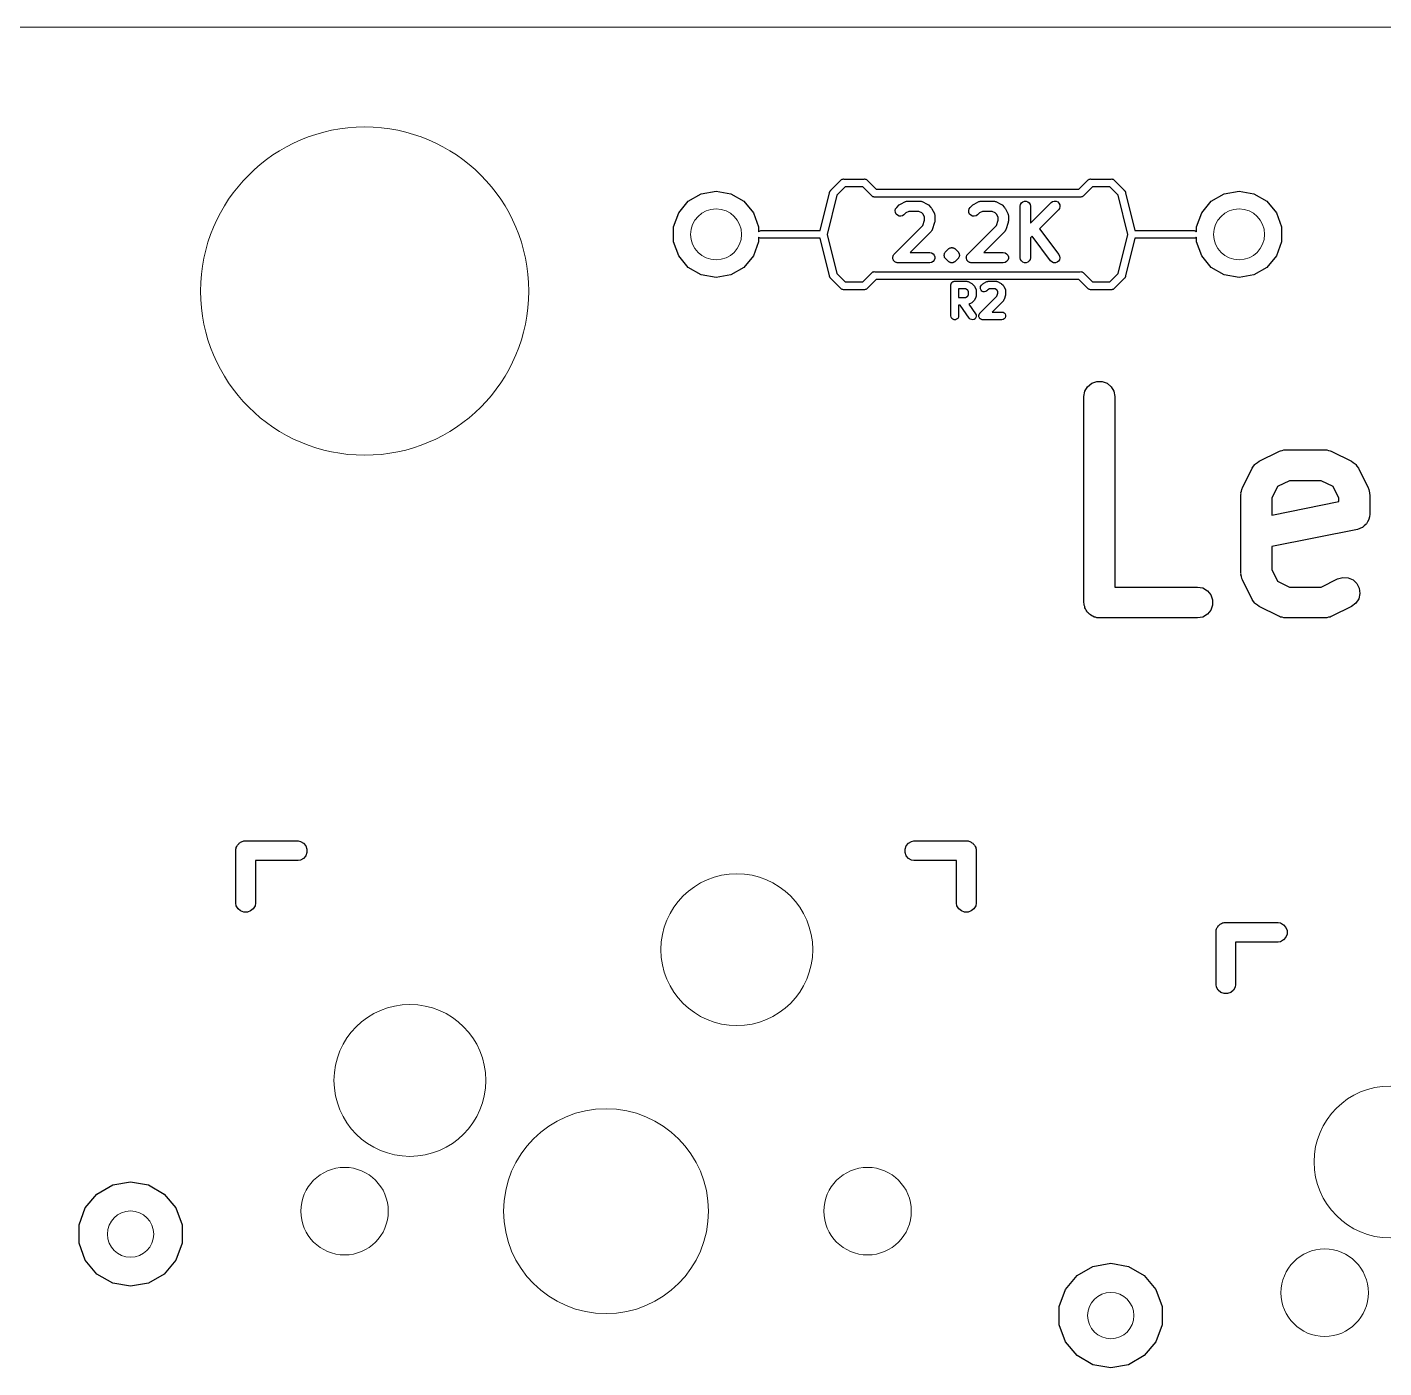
# Model space of a CAD drawing. Header units: millimetres. Extents: x 24 to 207, y 13 to 184.
# Drawn here: x 89.02 to 115.37, y 155.94 to 181.98 of the extents above; entities that cross this region are included whole.
import ezdxf

# ---------------------------------------------------------------- set-up
doc = ezdxf.new("R2010")
doc.units = ezdxf.units.MM
doc.header["$MEASUREMENT"] = 0
doc.layers.get('0').update_dxf_attribs({"lineweight": 0, "true_color": 0xf6921e})
doc.layers.add('PCB', color=7, linetype='Continuous', lineweight=0, true_color=0x38e42f)
doc.layers.add('Silk', color=142, linetype='Continuous')

# ---------------------------------------------------------------- blocks, each defined once
blk = doc.blocks.new('PCB')
at = {"color": 0}
blk.add_line((101.98, 62.65), (-34.986, 62.65), dxfattribs=at)
for centre, radius in [((33.502, 57.523), 3.188), ((40.328, 58.625), 0.495), ((50.488, 58.625), 0.495), ((40.73, 44.73), 1.475), ((34.38, 42.19), 1.475), ((53.42, 40.606), 1.475), ((38.19, 39.65), 1.99), ((33.11, 39.65), 0.85), ((43.27, 39.65), 0.85), ((28.954, 39.205), 0.45), ((52.15, 38.066), 0.85), ((47.994, 37.621), 0.45)]:
    blk.add_circle(centre, radius, dxfattribs=at)

msp = doc.modelspace()

# ---------------------------------------------------------------- linework, layer by layer
at = {"layer": 'Silk', "linetype": 'Continuous'}
for p, q in [((104.634, 178.819), (104.822, 179.008)), ((104.822, 179.008), (104.829, 179.015)), ((104.829, 179.015), (104.837, 179.02)), ((104.837, 179.02), (104.845, 179.026)), ((104.845, 179.026), (104.849, 179.027)), ((104.849, 179.027), (104.852, 179.028)), ((104.852, 179.028), (104.861, 179.03)), ((104.861, 179.03), (104.871, 179.033)), ((104.871, 179.033), (104.881, 179.032)), ((104.881, 179.032), (105.274, 179.032)), ((105.274, 179.032), (105.284, 179.033)), ((105.284, 179.033), (105.294, 179.03)), ((105.294, 179.03), (105.304, 179.028)), ((105.304, 179.028), (105.307, 179.027)), ((105.307, 179.027), (105.31, 179.026)), ((105.31, 179.026), (105.318, 179.02)), ((105.318, 179.02), (105.327, 179.015)), ((105.327, 179.015), (105.333, 179.008)), ((105.333, 179.008), (105.509, 178.832)), ((109.447, 178.832), (109.622, 179.008)), ((109.622, 179.008), (109.629, 179.015)), ((109.629, 179.015), (109.637, 179.02)), ((109.637, 179.02), (109.645, 179.026)), ((109.645, 179.026), (109.649, 179.027)), ((109.649, 179.027), (109.652, 179.028)), ((109.652, 179.028), (109.661, 179.03)), ((109.661, 179.03), (109.671, 179.033)), ((109.671, 179.033), (109.681, 179.032)), ((109.681, 179.032), (110.074, 179.032)), ((110.074, 179.032), (110.084, 179.033)), ((110.084, 179.033), (110.094, 179.03)), ((110.094, 179.03), (110.104, 179.028)), ((110.104, 179.028), (110.107, 179.027)), ((110.107, 179.027), (110.11, 179.026)), ((110.11, 179.026), (110.118, 179.02)), ((110.118, 179.02), (110.127, 179.015)), ((110.127, 179.015), (110.133, 179.008)), ((110.133, 179.008), (110.322, 178.819)), ((101.859, 178.599), (102.111, 178.744)), ((102.111, 178.744), (102.398, 178.795)), ((102.398, 178.795), (102.684, 178.744)), ((102.684, 178.744), (102.936, 178.599)), ((104.419, 178.032), (104.602, 178.763)), ((104.745, 178.718), (104.555, 177.957)), ((104.602, 178.763), (104.605, 178.775)), ((104.602, 178.763), (104.602, 178.763)), ((104.605, 178.775), (104.607, 178.781)), ((104.607, 178.782), (104.609, 178.789)), ((104.607, 178.781), (104.607, 178.782)), ((104.609, 178.789), (104.612, 178.794)), ((104.612, 178.794), (104.615, 178.799)), ((104.615, 178.799), (104.62, 178.805)), ((104.62, 178.805), (104.624, 178.809)), ((104.62, 178.805), (104.62, 178.805)), ((104.624, 178.809), (104.633, 178.818)), ((104.633, 178.818), (104.634, 178.819)), ((104.909, 178.882), (104.745, 178.718)), ((105.247, 178.882), (104.909, 178.882)), ((105.422, 178.706), (105.247, 178.882)), ((105.429, 178.698), (105.422, 178.706)), ((105.437, 178.693), (105.429, 178.698)), ((105.445, 178.688), (105.437, 178.693)), ((105.509, 178.832), (109.447, 178.832)), ((109.518, 178.693), (109.51, 178.688)), ((109.527, 178.698), (109.518, 178.693)), ((109.533, 178.706), (109.527, 178.698)), ((109.709, 178.882), (109.533, 178.706)), ((110.047, 178.882), (109.709, 178.882)), ((110.21, 178.718), (110.047, 178.882)), ((110.4, 177.957), (110.21, 178.718)), ((110.322, 178.819), (110.322, 178.818)), ((110.322, 178.818), (110.331, 178.809)), ((110.331, 178.809), (110.335, 178.805)), ((110.335, 178.805), (110.336, 178.805)), ((110.336, 178.805), (110.341, 178.799)), ((110.341, 178.799), (110.343, 178.794)), ((110.343, 178.794), (110.347, 178.789)), ((110.347, 178.789), (110.349, 178.782)), ((110.349, 178.782), (110.349, 178.781)), ((110.349, 178.781), (110.35, 178.776)), ((110.35, 178.776), (110.354, 178.763)), ((110.354, 178.763), (110.353, 178.763)), ((110.353, 178.763), (110.536, 178.032)), ((112.019, 178.599), (112.271, 178.744)), ((112.271, 178.744), (112.558, 178.795)), ((112.558, 178.795), (112.844, 178.744)), ((112.844, 178.744), (113.096, 178.599)), ((101.672, 178.376), (101.859, 178.599)), ((102.936, 178.599), (103.124, 178.376)), ((105.449, 178.687), (105.445, 178.688)), ((105.452, 178.685), (105.449, 178.687)), ((105.461, 178.683), (105.452, 178.685)), ((105.471, 178.681), (105.461, 178.683)), ((105.481, 178.682), (105.471, 178.681)), ((109.474, 178.682), (105.481, 178.682)), ((105.878, 178.418), (105.887, 178.451)), ((105.887, 178.451), (105.907, 178.48)), ((105.907, 178.48), (105.955, 178.528)), ((105.955, 178.528), (105.968, 178.537)), ((105.968, 178.537), (105.981, 178.546)), ((105.981, 178.546), (106.076, 178.594)), ((106.076, 178.594), (106.081, 178.595)), ((106.081, 178.595), (106.086, 178.598)), ((106.086, 178.598), (106.098, 178.6)), ((106.098, 178.6), (106.109, 178.604)), ((106.109, 178.604), (106.115, 178.603)), ((106.115, 178.603), (106.121, 178.604)), ((106.121, 178.604), (106.359, 178.604)), ((106.359, 178.604), (106.364, 178.603)), ((106.364, 178.603), (106.37, 178.604)), ((106.37, 178.604), (106.381, 178.6)), ((106.381, 178.6), (106.393, 178.598)), ((106.393, 178.598), (106.398, 178.595)), ((106.398, 178.595), (106.403, 178.594)), ((106.403, 178.594), (106.499, 178.546)), ((106.499, 178.546), (106.511, 178.537)), ((106.511, 178.537), (106.525, 178.528)), ((106.525, 178.528), (106.572, 178.48)), ((106.572, 178.48), (106.581, 178.467)), ((106.581, 178.467), (106.591, 178.454)), ((106.591, 178.454), (106.639, 178.359)), ((107.307, 178.418), (107.316, 178.451)), ((107.316, 178.451), (107.336, 178.48)), ((107.336, 178.48), (107.383, 178.528)), ((107.383, 178.528), (107.396, 178.537)), ((107.396, 178.537), (107.409, 178.546)), ((107.409, 178.546), (107.504, 178.594)), ((107.504, 178.594), (107.51, 178.595)), ((107.51, 178.595), (107.515, 178.598)), ((107.515, 178.598), (107.526, 178.6)), ((107.526, 178.6), (107.538, 178.604)), ((107.538, 178.604), (107.543, 178.603)), ((107.543, 178.603), (107.549, 178.604)), ((107.549, 178.604), (107.787, 178.604)), ((107.787, 178.604), (107.793, 178.603)), ((107.793, 178.603), (107.799, 178.604)), ((107.799, 178.604), (107.81, 178.6)), ((107.81, 178.6), (107.821, 178.598)), ((107.821, 178.598), (107.826, 178.595)), ((107.826, 178.595), (107.832, 178.594)), ((107.832, 178.594), (107.927, 178.546)), ((107.927, 178.546), (107.94, 178.537)), ((107.94, 178.537), (107.953, 178.528)), ((107.953, 178.528), (108.001, 178.48)), ((108.001, 178.48), (108.01, 178.467)), ((108.01, 178.467), (108.02, 178.454)), ((108.02, 178.454), (108.067, 178.359)), ((108.306, 178.504), (108.312, 178.539)), ((108.306, 177.504), (108.306, 178.504)), ((108.312, 178.539), (108.33, 178.569)), ((108.33, 178.569), (108.356, 178.591)), ((108.356, 178.591), (108.389, 178.603)), ((108.389, 178.603), (108.424, 178.603)), ((108.424, 178.603), (108.456, 178.591)), ((108.456, 178.591), (108.483, 178.569)), ((108.483, 178.569), (108.5, 178.539)), ((108.5, 178.539), (108.506, 178.504)), ((108.506, 178.174), (108.907, 178.575)), ((108.506, 178.504), (108.506, 178.174)), ((109.048, 178.434), (108.681, 178.066)), ((108.907, 178.575), (108.935, 178.595)), ((108.935, 178.595), (108.969, 178.604)), ((108.969, 178.604), (109.004, 178.601)), ((109.004, 178.601), (109.035, 178.586)), ((109.035, 178.586), (109.06, 178.562)), ((109.068, 178.462), (109.048, 178.434)), ((109.06, 178.562), (109.074, 178.53)), ((109.077, 178.496), (109.068, 178.462)), ((109.074, 178.53), (109.077, 178.496)), ((109.484, 178.681), (109.474, 178.682)), ((109.494, 178.683), (109.484, 178.681)), ((109.504, 178.685), (109.494, 178.683)), ((109.507, 178.687), (109.504, 178.685)), ((109.51, 178.688), (109.507, 178.687)), ((111.832, 178.376), (112.019, 178.599)), ((113.096, 178.599), (113.284, 178.376)), ((101.572, 178.102), (101.672, 178.376)), ((103.124, 178.376), (103.223, 178.102)), ((105.881, 178.383), (105.878, 178.418)), ((105.896, 178.352), (105.881, 178.383)), ((105.92, 178.327), (105.896, 178.352)), ((105.952, 178.313), (105.92, 178.327)), ((105.986, 178.31), (105.952, 178.313)), ((106.02, 178.319), (105.986, 178.31)), ((106.048, 178.338), (106.02, 178.319)), ((106.085, 178.375), (106.048, 178.338)), ((106.144, 178.404), (106.085, 178.375)), ((106.335, 178.404), (106.144, 178.404)), ((106.395, 178.375), (106.335, 178.404)), ((106.419, 178.35), (106.395, 178.375)), ((106.414, 178.13), (106.449, 178.235)), ((106.449, 178.29), (106.419, 178.35)), ((106.449, 178.235), (106.449, 178.29)), ((106.644, 178.187), (106.596, 178.044)), ((106.639, 178.359), (106.64, 178.353)), ((106.64, 178.353), (106.643, 178.348)), ((106.643, 178.348), (106.645, 178.337)), ((106.646, 178.203), (106.644, 178.187)), ((106.645, 178.337), (106.648, 178.325)), ((106.649, 178.219), (106.646, 178.203)), ((106.648, 178.325), (106.648, 178.32)), ((106.648, 178.32), (106.649, 178.314)), ((106.649, 178.314), (106.649, 178.219)), ((107.31, 178.383), (107.307, 178.418)), ((107.324, 178.352), (107.31, 178.383)), ((107.349, 178.327), (107.324, 178.352)), ((107.38, 178.313), (107.349, 178.327)), ((107.415, 178.31), (107.38, 178.313)), ((107.449, 178.319), (107.415, 178.31)), ((107.477, 178.338), (107.449, 178.319)), ((107.513, 178.375), (107.477, 178.338)), ((107.573, 178.404), (107.513, 178.375)), ((107.764, 178.404), (107.573, 178.404)), ((107.823, 178.375), (107.764, 178.404)), ((107.848, 178.35), (107.823, 178.375)), ((107.843, 178.13), (107.878, 178.235)), ((107.878, 178.29), (107.848, 178.35)), ((107.878, 178.235), (107.878, 178.29)), ((108.073, 178.187), (108.025, 178.044)), ((108.067, 178.359), (108.069, 178.353)), ((108.069, 178.353), (108.072, 178.348)), ((108.072, 178.348), (108.074, 178.337)), ((108.075, 178.203), (108.073, 178.187)), ((108.074, 178.337), (108.077, 178.325)), ((108.078, 178.219), (108.075, 178.203)), ((108.077, 178.325), (108.077, 178.32)), ((108.077, 178.32), (108.078, 178.314)), ((108.078, 178.314), (108.078, 178.219)), ((111.732, 178.102), (111.832, 178.376)), ((113.284, 178.376), (113.383, 178.102)), ((101.572, 177.811), (101.572, 178.102)), ((103.223, 178.102), (103.223, 178.009)), ((103.223, 178.009), (103.229, 178.015)), ((103.229, 177.898), (103.223, 177.905)), ((103.223, 177.905), (103.223, 177.811)), ((103.229, 178.015), (103.252, 178.028)), ((103.252, 178.028), (103.271, 178.032)), ((103.271, 178.032), (104.419, 178.032)), ((104.555, 177.957), (104.745, 177.195)), ((105.859, 177.575), (106.414, 178.13)), ((106.572, 178.005), (106.171, 177.604)), ((106.576, 178.01), (106.572, 178.005)), ((106.58, 178.014), (106.576, 178.01)), ((106.585, 178.024), (106.58, 178.014)), ((106.592, 178.034), (106.585, 178.024)), ((106.594, 178.039), (106.592, 178.034)), ((106.596, 178.044), (106.594, 178.039)), ((107.288, 177.575), (107.843, 178.13)), ((108.001, 178.005), (107.6, 177.604)), ((108.004, 178.01), (108.001, 178.005)), ((108.008, 178.014), (108.004, 178.01)), ((108.014, 178.024), (108.008, 178.014)), ((108.021, 178.034), (108.014, 178.024)), ((108.022, 178.039), (108.021, 178.034)), ((108.025, 178.044), (108.022, 178.039)), ((108.538, 177.924), (108.506, 177.892)), ((108.898, 177.444), (108.538, 177.924)), ((108.681, 178.066), (109.058, 177.564)), ((110.21, 177.195), (110.4, 177.957)), ((110.536, 178.032), (111.684, 178.032)), ((111.684, 178.032), (111.704, 178.028)), ((111.704, 178.028), (111.727, 178.015)), ((111.727, 178.015), (111.732, 178.009)), ((111.732, 177.905), (111.727, 177.898)), ((111.732, 178.009), (111.732, 178.102)), ((111.732, 177.811), (111.732, 177.905)), ((113.383, 178.102), (113.383, 177.811)), ((101.672, 177.538), (101.572, 177.811)), ((103.223, 177.811), (103.124, 177.538)), ((103.252, 177.885), (103.229, 177.898)), ((103.271, 177.882), (103.252, 177.885)), ((104.419, 177.882), (103.271, 177.882)), ((104.602, 177.151), (104.419, 177.882)), ((106.859, 177.623), (106.907, 177.67)), ((106.907, 177.67), (106.914, 177.675)), ((106.914, 177.675), (106.92, 177.682)), ((106.92, 177.682), (106.924, 177.683)), ((106.924, 177.683), (106.928, 177.686)), ((106.928, 177.686), (106.932, 177.688)), ((106.932, 177.688), (106.935, 177.69)), ((106.935, 177.69), (106.944, 177.693)), ((106.944, 177.693), (106.952, 177.696)), ((106.952, 177.696), (106.956, 177.697)), ((106.956, 177.697), (106.96, 177.698)), ((106.96, 177.698), (106.965, 177.698)), ((106.965, 177.698), (106.969, 177.699)), ((106.969, 177.699), (106.978, 177.699)), ((106.978, 177.699), (106.986, 177.699)), ((106.986, 177.699), (106.991, 177.698)), ((106.991, 177.698), (106.995, 177.698)), ((106.995, 177.698), (106.999, 177.697)), ((106.999, 177.697), (107.004, 177.696)), ((107.004, 177.696), (107.011, 177.693)), ((107.011, 177.693), (107.02, 177.69)), ((107.02, 177.69), (107.024, 177.688)), ((107.024, 177.688), (107.028, 177.686)), ((107.028, 177.686), (107.031, 177.683)), ((107.031, 177.683), (107.035, 177.682)), ((107.035, 177.682), (107.041, 177.675)), ((107.041, 177.675), (107.048, 177.67)), ((107.048, 177.67), (107.096, 177.623)), ((108.506, 177.892), (108.506, 177.504)), ((110.536, 177.882), (110.353, 177.151)), ((111.684, 177.882), (110.536, 177.882)), ((111.704, 177.885), (111.684, 177.882)), ((111.727, 177.898), (111.704, 177.885)), ((111.832, 177.538), (111.732, 177.811)), ((113.383, 177.811), (113.284, 177.538)), ((101.859, 177.315), (101.672, 177.538)), ((103.124, 177.538), (102.936, 177.315)), ((105.83, 177.513), (105.832, 177.517)), ((105.832, 177.5), (105.83, 177.513)), ((105.832, 177.522), (105.836, 177.534)), ((105.832, 177.517), (105.832, 177.522)), ((105.832, 177.487), (105.832, 177.5)), ((105.833, 177.483), (105.832, 177.487)), ((105.833, 177.479), (105.833, 177.483)), ((105.839, 177.467), (105.833, 177.479)), ((105.836, 177.534), (105.839, 177.547)), ((105.839, 177.547), (105.842, 177.55)), ((105.843, 177.454), (105.839, 177.467)), ((105.842, 177.55), (105.843, 177.554)), ((105.843, 177.554), (105.852, 177.564)), ((105.846, 177.451), (105.843, 177.454)), ((105.848, 177.447), (105.846, 177.451)), ((105.857, 177.438), (105.848, 177.447)), ((105.852, 177.564), (105.859, 177.575)), ((105.866, 177.428), (105.857, 177.438)), ((105.87, 177.426), (105.866, 177.428)), ((105.873, 177.422), (105.87, 177.426)), ((105.885, 177.417), (105.873, 177.422)), ((105.896, 177.41), (105.885, 177.417)), ((105.9, 177.41), (105.896, 177.41)), ((105.904, 177.408), (105.9, 177.41)), ((105.917, 177.407), (105.904, 177.408)), ((105.93, 177.404), (105.917, 177.407)), ((106.549, 177.404), (105.93, 177.404)), ((106.171, 177.604), (106.549, 177.604)), ((106.549, 177.604), (106.583, 177.598)), ((106.583, 177.41), (106.549, 177.404)), ((106.583, 177.598), (106.613, 177.581)), ((106.613, 177.428), (106.583, 177.41)), ((106.613, 177.581), (106.636, 177.554)), ((106.636, 177.454), (106.613, 177.428)), ((106.636, 177.554), (106.648, 177.522)), ((106.648, 177.487), (106.636, 177.454)), ((106.648, 177.522), (106.648, 177.487)), ((106.83, 177.561), (106.833, 177.569)), ((106.831, 177.552), (106.83, 177.561)), ((106.83, 177.543), (106.831, 177.552)), ((106.833, 177.535), (106.83, 177.543)), ((106.833, 177.578), (106.837, 177.586)), ((106.833, 177.569), (106.833, 177.578)), ((106.833, 177.526), (106.833, 177.535)), ((106.837, 177.518), (106.833, 177.526)), ((106.837, 177.586), (106.839, 177.594)), ((106.839, 177.51), (106.837, 177.518)), ((106.839, 177.594), (106.844, 177.601)), ((106.844, 177.503), (106.839, 177.51)), ((106.844, 177.601), (106.848, 177.609)), ((106.848, 177.495), (106.844, 177.503)), ((106.848, 177.609), (106.854, 177.616)), ((106.854, 177.488), (106.848, 177.495)), ((106.854, 177.616), (106.859, 177.623)), ((106.859, 177.481), (106.854, 177.488)), ((106.907, 177.434), (106.859, 177.481)), ((106.914, 177.429), (106.907, 177.434)), ((106.92, 177.422), (106.914, 177.429)), ((106.924, 177.421), (106.92, 177.422)), ((106.928, 177.418), (106.924, 177.421)), ((106.932, 177.416), (106.928, 177.418)), ((106.935, 177.414), (106.932, 177.416)), ((106.944, 177.412), (106.935, 177.414)), ((106.952, 177.408), (106.944, 177.412)), ((106.956, 177.407), (106.952, 177.408)), ((106.96, 177.406), (106.956, 177.407)), ((106.965, 177.406), (106.96, 177.406)), ((106.969, 177.405), (106.965, 177.406)), ((106.978, 177.406), (106.969, 177.405)), ((106.986, 177.405), (106.978, 177.406)), ((106.991, 177.406), (106.986, 177.405)), ((106.995, 177.406), (106.991, 177.406)), ((106.999, 177.407), (106.995, 177.406)), ((107.004, 177.408), (106.999, 177.407)), ((107.011, 177.412), (107.004, 177.408)), ((107.02, 177.414), (107.011, 177.412)), ((107.024, 177.416), (107.02, 177.414)), ((107.028, 177.418), (107.024, 177.416)), ((107.031, 177.421), (107.028, 177.418)), ((107.035, 177.422), (107.031, 177.421)), ((107.041, 177.429), (107.035, 177.422)), ((107.048, 177.434), (107.041, 177.429)), ((107.096, 177.481), (107.048, 177.434)), ((107.096, 177.623), (107.101, 177.616)), ((107.101, 177.488), (107.096, 177.481)), ((107.101, 177.616), (107.107, 177.609)), ((107.107, 177.495), (107.101, 177.488)), ((107.107, 177.609), (107.111, 177.601)), ((107.111, 177.503), (107.107, 177.495)), ((107.111, 177.601), (107.116, 177.594)), ((107.116, 177.51), (107.111, 177.503)), ((107.116, 177.594), (107.118, 177.586)), ((107.118, 177.518), (107.116, 177.51)), ((107.118, 177.586), (107.122, 177.578)), ((107.122, 177.526), (107.118, 177.518)), ((107.122, 177.578), (107.123, 177.569)), ((107.123, 177.535), (107.122, 177.526)), ((107.123, 177.569), (107.125, 177.561)), ((107.125, 177.543), (107.123, 177.535)), ((107.125, 177.561), (107.124, 177.552)), ((107.124, 177.552), (107.125, 177.543)), ((107.259, 177.513), (107.26, 177.517)), ((107.26, 177.5), (107.259, 177.513)), ((107.26, 177.522), (107.265, 177.534)), ((107.26, 177.517), (107.26, 177.522)), ((107.26, 177.487), (107.26, 177.5)), ((107.262, 177.483), (107.26, 177.487)), ((107.262, 177.479), (107.262, 177.483)), ((107.268, 177.467), (107.262, 177.479)), ((107.265, 177.534), (107.268, 177.547)), ((107.268, 177.547), (107.271, 177.55)), ((107.272, 177.454), (107.268, 177.467)), ((107.271, 177.55), (107.272, 177.554)), ((107.272, 177.554), (107.28, 177.564)), ((107.275, 177.451), (107.272, 177.454)), ((107.277, 177.447), (107.275, 177.451)), ((107.286, 177.438), (107.277, 177.447)), ((107.28, 177.564), (107.288, 177.575)), ((107.294, 177.428), (107.286, 177.438)), ((107.298, 177.426), (107.294, 177.428)), ((107.301, 177.422), (107.298, 177.426)), ((107.313, 177.417), (107.301, 177.422)), ((107.324, 177.41), (107.313, 177.417)), ((107.329, 177.41), (107.324, 177.41)), ((107.333, 177.408), (107.329, 177.41)), ((107.346, 177.407), (107.333, 177.408)), ((107.359, 177.404), (107.346, 177.407)), ((107.978, 177.404), (107.359, 177.404)), ((107.6, 177.604), (107.978, 177.604)), ((107.978, 177.604), (108.012, 177.598)), ((108.012, 177.41), (107.978, 177.404)), ((108.012, 177.598), (108.042, 177.581)), ((108.042, 177.428), (108.012, 177.41)), ((108.042, 177.581), (108.064, 177.554)), ((108.064, 177.454), (108.042, 177.428)), ((108.064, 177.554), (108.076, 177.522)), ((108.076, 177.487), (108.064, 177.454)), ((108.076, 177.522), (108.076, 177.487)), ((108.312, 177.47), (108.306, 177.504)), ((108.33, 177.44), (108.312, 177.47)), ((108.356, 177.418), (108.33, 177.44)), ((108.389, 177.406), (108.356, 177.418)), ((108.424, 177.406), (108.389, 177.406)), ((108.456, 177.418), (108.424, 177.406)), ((108.483, 177.44), (108.456, 177.418)), ((108.5, 177.47), (108.483, 177.44)), ((108.506, 177.504), (108.5, 177.47)), ((108.923, 177.421), (108.898, 177.444)), ((108.955, 177.407), (108.923, 177.421)), ((108.99, 177.405), (108.955, 177.407)), ((109.023, 177.415), (108.99, 177.405)), ((109.051, 177.436), (109.023, 177.415)), ((109.07, 177.465), (109.051, 177.436)), ((109.058, 177.564), (109.073, 177.533)), ((109.078, 177.499), (109.07, 177.465)), ((109.073, 177.533), (109.078, 177.499)), ((112.019, 177.315), (111.832, 177.538)), ((113.284, 177.538), (113.096, 177.315)), ((102.111, 177.169), (101.859, 177.315)), ((102.398, 177.119), (102.111, 177.169)), ((102.684, 177.169), (102.398, 177.119)), ((102.936, 177.315), (102.684, 177.169)), ((104.602, 177.15), (104.602, 177.151)), ((104.605, 177.138), (104.602, 177.15)), ((104.607, 177.132), (104.605, 177.138)), ((104.609, 177.125), (104.607, 177.132)), ((104.607, 177.132), (104.607, 177.132)), ((104.612, 177.12), (104.609, 177.125)), ((104.615, 177.114), (104.612, 177.12)), ((104.62, 177.109), (104.615, 177.114)), ((104.745, 177.195), (104.909, 177.032)), ((105.247, 177.032), (105.422, 177.208)), ((105.422, 177.208), (105.429, 177.215)), ((105.429, 177.215), (105.437, 177.22)), ((105.437, 177.22), (105.445, 177.226)), ((105.445, 177.226), (105.449, 177.227)), ((105.449, 177.227), (105.452, 177.228)), ((105.452, 177.228), (105.461, 177.23)), ((105.461, 177.23), (105.471, 177.233)), ((105.471, 177.233), (105.481, 177.232)), ((105.481, 177.232), (109.474, 177.232)), ((109.474, 177.232), (109.484, 177.233)), ((109.484, 177.233), (109.494, 177.23)), ((109.494, 177.23), (109.504, 177.228)), ((109.504, 177.228), (109.507, 177.227)), ((109.507, 177.227), (109.51, 177.226)), ((109.51, 177.226), (109.518, 177.22)), ((109.518, 177.22), (109.527, 177.215)), ((109.527, 177.215), (109.533, 177.208)), ((109.533, 177.208), (109.709, 177.032)), ((110.047, 177.032), (110.21, 177.195)), ((110.341, 177.114), (110.336, 177.109)), ((110.343, 177.12), (110.341, 177.114)), ((110.347, 177.125), (110.343, 177.12)), ((110.349, 177.132), (110.347, 177.125)), ((110.35, 177.138), (110.349, 177.132)), ((110.349, 177.132), (110.349, 177.132)), ((110.354, 177.15), (110.35, 177.138)), ((110.353, 177.151), (110.354, 177.15)), ((112.271, 177.169), (112.019, 177.315)), ((112.558, 177.119), (112.271, 177.169)), ((112.844, 177.169), (112.558, 177.119)), ((113.096, 177.315), (112.844, 177.169)), ((104.62, 177.108), (104.62, 177.109)), ((104.624, 177.104), (104.62, 177.108)), ((104.633, 177.095), (104.624, 177.104)), ((104.634, 177.095), (104.633, 177.095)), ((104.822, 176.906), (104.634, 177.095)), ((104.829, 176.898), (104.822, 176.906)), ((104.837, 176.893), (104.829, 176.898)), ((104.845, 176.888), (104.837, 176.893)), ((104.849, 176.887), (104.845, 176.888)), ((104.852, 176.885), (104.849, 176.887)), ((104.861, 176.883), (104.852, 176.885)), ((104.871, 176.881), (104.861, 176.883)), ((104.881, 176.882), (104.871, 176.881)), ((105.274, 176.882), (104.881, 176.882)), ((104.909, 177.032), (105.247, 177.032)), ((105.284, 176.881), (105.274, 176.882)), ((105.294, 176.883), (105.284, 176.881)), ((105.304, 176.885), (105.294, 176.883)), ((105.307, 176.887), (105.304, 176.885)), ((105.31, 176.888), (105.307, 176.887)), ((105.318, 176.893), (105.31, 176.888)), ((105.327, 176.898), (105.318, 176.893)), ((105.333, 176.906), (105.327, 176.898)), ((105.509, 177.082), (105.333, 176.906)), ((109.447, 177.082), (105.509, 177.082)), ((106.96, 176.972), (106.961, 176.979)), ((106.96, 176.372), (106.96, 176.972)), ((106.961, 176.985), (106.963, 176.991)), ((106.961, 176.979), (106.961, 176.985)), ((106.963, 176.991), (106.964, 176.998)), ((106.964, 176.998), (106.968, 177.004)), ((106.968, 177.004), (106.97, 177.01)), ((106.97, 177.01), (106.974, 177.015)), ((106.974, 177.015), (106.977, 177.02)), ((106.977, 177.02), (106.982, 177.025)), ((106.982, 177.025), (106.987, 177.03)), ((106.987, 177.03), (106.992, 177.033)), ((106.992, 177.033), (106.997, 177.037)), ((106.997, 177.037), (107.003, 177.039)), ((107.003, 177.039), (107.009, 177.043)), ((107.009, 177.043), (107.016, 177.044)), ((107.016, 177.044), (107.022, 177.046)), ((107.022, 177.046), (107.028, 177.046)), ((107.028, 177.046), (107.035, 177.047)), ((107.035, 177.047), (107.263, 177.047)), ((107.11, 176.897), (107.11, 176.733)), ((107.246, 176.897), (107.11, 176.897)), ((107.276, 176.882), (107.246, 176.897)), ((107.263, 177.047), (107.268, 177.046)), ((107.268, 177.046), (107.272, 177.047)), ((107.272, 177.047), (107.28, 177.044)), ((107.287, 176.871), (107.276, 176.882)), ((107.28, 177.044), (107.289, 177.043)), ((107.303, 176.84), (107.287, 176.871)), ((107.289, 177.043), (107.293, 177.04)), ((107.293, 177.04), (107.297, 177.039)), ((107.297, 177.039), (107.354, 177.011)), ((107.354, 177.011), (107.364, 177.004)), ((107.364, 177.004), (107.374, 176.997)), ((107.374, 176.997), (107.402, 176.968)), ((107.402, 176.968), (107.409, 176.958)), ((107.409, 176.958), (107.416, 176.949)), ((107.416, 176.949), (107.445, 176.891)), ((107.445, 176.891), (107.446, 176.887)), ((107.446, 176.887), (107.448, 176.884)), ((107.448, 176.884), (107.45, 176.875)), ((107.45, 176.875), (107.452, 176.866)), ((107.452, 176.866), (107.452, 176.862)), ((107.452, 176.862), (107.453, 176.858)), ((107.453, 176.858), (107.453, 176.772)), ((107.532, 176.922), (107.538, 176.947)), ((107.534, 176.896), (107.532, 176.922)), ((107.545, 176.872), (107.534, 176.896)), ((107.538, 176.947), (107.553, 176.968)), ((107.563, 176.854), (107.545, 176.872)), ((107.553, 176.968), (107.582, 176.997)), ((107.587, 176.843), (107.563, 176.854)), ((107.582, 176.997), (107.592, 177.004)), ((107.592, 177.004), (107.601, 177.011)), ((107.601, 177.011), (107.658, 177.039)), ((107.659, 176.862), (107.638, 176.847)), ((107.658, 177.039), (107.663, 177.04)), ((107.679, 176.882), (107.659, 176.862)), ((107.663, 177.04), (107.666, 177.043)), ((107.666, 177.043), (107.675, 177.044)), ((107.675, 177.044), (107.683, 177.047)), ((107.71, 176.897), (107.679, 176.882)), ((107.683, 177.047), (107.688, 177.046)), ((107.688, 177.046), (107.692, 177.047)), ((107.692, 177.047), (107.835, 177.047)), ((107.817, 176.897), (107.71, 176.897)), ((107.848, 176.882), (107.817, 176.897)), ((107.835, 177.047), (107.839, 177.046)), ((107.839, 177.046), (107.843, 177.047)), ((107.843, 177.047), (107.852, 177.044)), ((107.859, 176.871), (107.848, 176.882)), ((107.852, 177.044), (107.86, 177.043)), ((107.874, 176.84), (107.859, 176.871)), ((107.86, 177.043), (107.864, 177.04)), ((107.864, 177.04), (107.868, 177.039)), ((107.868, 177.039), (107.926, 177.011)), ((107.926, 177.011), (107.935, 177.004)), ((107.935, 177.004), (107.945, 176.997)), ((107.945, 176.997), (107.974, 176.968)), ((107.974, 176.968), (107.98, 176.958)), ((107.98, 176.958), (107.988, 176.949)), ((107.988, 176.949), (108.016, 176.891)), ((108.016, 176.891), (108.017, 176.887)), ((108.017, 176.887), (108.02, 176.884)), ((108.02, 176.884), (108.021, 176.875)), ((108.021, 176.875), (108.024, 176.866)), ((108.024, 176.866), (108.023, 176.862)), ((108.023, 176.862), (108.024, 176.858)), ((108.024, 176.858), (108.024, 176.801)), ((109.622, 176.906), (109.447, 177.082)), ((109.629, 176.898), (109.622, 176.906)), ((109.637, 176.893), (109.629, 176.898)), ((109.645, 176.888), (109.637, 176.893)), ((109.649, 176.887), (109.645, 176.888)), ((109.652, 176.885), (109.649, 176.887)), ((109.661, 176.883), (109.652, 176.885)), ((109.671, 176.881), (109.661, 176.883)), ((109.681, 176.882), (109.671, 176.881)), ((110.074, 176.882), (109.681, 176.882)), ((109.709, 177.032), (110.047, 177.032)), ((110.084, 176.881), (110.074, 176.882)), ((110.094, 176.883), (110.084, 176.881)), ((110.104, 176.885), (110.094, 176.883)), ((110.107, 176.887), (110.104, 176.885)), ((110.11, 176.888), (110.107, 176.887)), ((110.118, 176.893), (110.11, 176.888)), ((110.127, 176.898), (110.118, 176.893)), ((110.133, 176.906), (110.127, 176.898)), ((110.322, 177.095), (110.133, 176.906)), ((110.331, 177.104), (110.322, 177.095)), ((110.322, 177.095), (110.322, 177.095)), ((110.335, 177.108), (110.331, 177.104)), ((110.336, 177.109), (110.335, 177.108)), ((107.11, 176.733), (107.246, 176.733)), ((107.246, 176.733), (107.276, 176.748)), ((107.276, 176.748), (107.287, 176.759)), ((107.287, 176.759), (107.303, 176.79)), ((107.303, 176.79), (107.303, 176.84)), ((107.354, 176.619), (107.311, 176.598)), ((107.311, 176.598), (107.439, 176.415)), ((107.364, 176.627), (107.354, 176.619)), ((107.374, 176.633), (107.364, 176.627)), ((107.402, 176.662), (107.374, 176.633)), ((107.409, 176.672), (107.402, 176.662)), ((107.416, 176.681), (107.409, 176.672)), ((107.445, 176.739), (107.416, 176.681)), ((107.446, 176.743), (107.445, 176.739)), ((107.448, 176.747), (107.446, 176.743)), ((107.45, 176.755), (107.448, 176.747)), ((107.452, 176.764), (107.45, 176.755)), ((107.453, 176.772), (107.452, 176.768)), ((107.452, 176.768), (107.452, 176.764)), ((107.525, 176.425), (107.855, 176.756)), ((107.613, 176.84), (107.587, 176.843)), ((107.638, 176.847), (107.613, 176.84)), ((107.974, 176.662), (107.759, 176.447)), ((107.855, 176.756), (107.874, 176.813)), ((107.874, 176.813), (107.874, 176.84)), ((107.976, 176.666), (107.974, 176.662)), ((107.979, 176.668), (107.976, 176.666)), ((107.983, 176.676), (107.979, 176.668)), ((107.989, 176.683), (107.983, 176.676)), ((107.99, 176.688), (107.989, 176.683)), ((107.992, 176.691), (107.99, 176.688)), ((108.02, 176.777), (107.992, 176.691)), ((108.022, 176.789), (108.02, 176.777)), ((108.024, 176.801), (108.022, 176.789)), ((106.964, 176.347), (106.96, 176.372)), ((106.977, 176.324), (106.964, 176.347)), ((106.997, 176.307), (106.977, 176.324)), ((107.092, 176.324), (107.072, 176.307)), ((107.105, 176.347), (107.092, 176.324)), ((107.11, 176.372), (107.105, 176.347)), ((107.139, 176.583), (107.11, 176.583)), ((107.11, 176.583), (107.11, 176.372)), ((107.316, 176.329), (107.139, 176.583)), ((107.335, 176.311), (107.316, 176.329)), ((107.446, 176.34), (107.431, 176.319)), ((107.439, 176.415), (107.45, 176.392)), ((107.452, 176.366), (107.446, 176.34)), ((107.45, 176.392), (107.452, 176.366)), ((107.503, 176.379), (107.504, 176.382)), ((107.504, 176.369), (107.503, 176.379)), ((107.504, 176.385), (107.507, 176.394)), ((107.504, 176.382), (107.504, 176.385)), ((107.504, 176.359), (107.504, 176.369)), ((107.505, 176.356), (107.504, 176.359)), ((107.505, 176.353), (107.505, 176.356)), ((107.509, 176.344), (107.505, 176.353)), ((107.507, 176.394), (107.51, 176.404)), ((107.513, 176.335), (107.509, 176.344)), ((107.51, 176.404), (107.512, 176.407)), ((107.512, 176.407), (107.513, 176.41)), ((107.513, 176.41), (107.519, 176.417)), ((107.515, 176.332), (107.513, 176.335)), ((107.516, 176.329), (107.515, 176.332)), ((107.523, 176.322), (107.516, 176.329)), ((107.519, 176.417), (107.525, 176.425)), ((107.529, 176.315), (107.523, 176.322)), ((107.759, 176.447), (107.949, 176.447)), ((107.949, 176.447), (107.975, 176.443)), ((107.975, 176.443), (107.997, 176.43)), ((107.997, 176.43), (108.014, 176.41)), ((108.014, 176.335), (107.997, 176.315)), ((108.014, 176.41), (108.023, 176.385)), ((108.023, 176.359), (108.014, 176.335)), ((108.023, 176.385), (108.023, 176.359)), ((107.022, 176.298), (106.997, 176.307)), ((107.048, 176.298), (107.022, 176.298)), ((107.072, 176.307), (107.048, 176.298)), ((107.358, 176.3), (107.335, 176.311)), ((107.384, 176.297), (107.358, 176.3)), ((107.409, 176.304), (107.384, 176.297)), ((107.431, 176.319), (107.409, 176.304)), ((107.532, 176.313), (107.529, 176.315)), ((107.535, 176.311), (107.532, 176.313)), ((107.544, 176.307), (107.535, 176.311)), ((107.552, 176.302), (107.544, 176.307)), ((107.555, 176.301), (107.552, 176.302)), ((107.558, 176.3), (107.555, 176.301)), ((107.568, 176.299), (107.558, 176.3)), ((107.578, 176.297), (107.568, 176.299)), ((107.949, 176.297), (107.578, 176.297)), ((107.975, 176.302), (107.949, 176.297)), ((107.997, 176.315), (107.975, 176.302)), ((109.615, 174.998), (109.695, 175.065)), ((109.695, 175.065), (109.793, 175.101)), ((109.793, 175.101), (109.897, 175.101)), ((109.897, 175.101), (109.995, 175.065)), ((109.995, 175.065), (110.075, 174.998)), ((109.545, 174.806), (109.563, 174.908)), ((109.545, 170.806), (109.545, 174.806)), ((109.563, 174.908), (109.615, 174.998)), ((110.075, 174.998), (110.127, 174.908)), ((110.127, 174.908), (110.145, 174.806)), ((110.145, 174.806), (110.145, 171.106)), ((112.949, 173.55), (113.33, 173.741)), ((113.33, 173.741), (113.346, 173.746)), ((113.346, 173.746), (113.361, 173.754)), ((113.361, 173.754), (113.396, 173.76)), ((113.396, 173.76), (113.43, 173.77)), ((113.43, 173.77), (113.447, 173.769)), ((113.447, 173.769), (113.464, 173.772)), ((113.464, 173.772), (114.226, 173.772)), ((114.226, 173.772), (114.243, 173.769)), ((114.243, 173.769), (114.26, 173.77)), ((114.26, 173.77), (114.294, 173.76)), ((114.294, 173.76), (114.329, 173.754)), ((114.329, 173.754), (114.344, 173.746)), ((114.344, 173.746), (114.36, 173.741)), ((114.36, 173.741), (114.741, 173.55)), ((112.815, 173.416), (112.841, 173.451)), ((112.841, 173.451), (112.865, 173.488)), ((112.865, 173.488), (112.872, 173.493)), ((112.872, 173.493), (112.877, 173.5)), ((112.877, 173.5), (112.914, 173.524)), ((112.914, 173.524), (112.949, 173.55)), ((114.741, 173.55), (114.776, 173.524)), ((114.776, 173.524), (114.813, 173.5)), ((114.813, 173.5), (114.818, 173.493)), ((114.818, 173.493), (114.825, 173.488)), ((114.825, 173.488), (114.849, 173.451)), ((114.849, 173.451), (114.875, 173.416)), ((112.624, 173.035), (112.815, 173.416)), ((113.535, 173.172), (113.307, 173.058)), ((114.155, 173.172), (113.535, 173.172)), ((114.383, 173.058), (114.155, 173.172)), ((114.875, 173.416), (115.066, 173.035)), ((112.593, 172.901), (112.596, 172.918)), ((112.593, 171.377), (112.593, 172.901)), ((112.595, 172.935), (112.605, 172.969)), ((112.596, 172.918), (112.595, 172.935)), ((112.605, 172.969), (112.611, 173.003)), ((112.611, 173.003), (112.619, 173.018)), ((112.619, 173.018), (112.624, 173.035)), ((113.307, 173.058), (113.193, 172.83)), ((114.497, 172.83), (114.383, 173.058)), ((115.066, 173.035), (115.071, 173.018)), ((115.071, 173.018), (115.079, 173.003)), ((115.079, 173.003), (115.085, 172.969)), ((115.085, 172.969), (115.095, 172.935)), ((115.095, 172.935), (115.094, 172.918)), ((115.094, 172.918), (115.097, 172.901)), ((115.097, 172.901), (115.097, 172.52)), ((113.193, 172.83), (113.193, 172.505)), ((113.193, 172.505), (114.497, 172.766)), ((114.497, 172.766), (114.497, 172.83)), ((115.055, 172.375), (115.032, 172.332)), ((115.079, 172.417), (115.055, 172.375)), ((115.08, 172.421), (115.079, 172.417)), ((115.082, 172.424), (115.08, 172.421)), ((115.089, 172.472), (115.082, 172.424)), ((115.097, 172.52), (115.089, 172.472)), ((114.856, 172.226), (113.193, 171.893)), ((114.902, 172.243), (114.856, 172.226)), ((114.947, 172.26), (114.902, 172.243)), ((114.95, 172.262), (114.947, 172.26)), ((114.953, 172.264), (114.95, 172.262)), ((114.99, 172.296), (114.953, 172.264)), ((115.027, 172.327), (114.99, 172.296)), ((115.029, 172.33), (115.027, 172.327)), ((115.032, 172.332), (115.029, 172.33)), ((113.193, 171.893), (113.193, 171.448)), ((112.596, 171.36), (112.593, 171.377)), ((112.595, 171.343), (112.596, 171.36)), ((112.605, 171.309), (112.595, 171.343)), ((113.193, 171.448), (113.307, 171.22)), ((110.145, 171.106), (111.75, 171.106)), ((111.75, 171.106), (111.852, 171.088)), ((111.852, 171.088), (111.943, 171.035)), ((112.611, 171.274), (112.605, 171.309)), ((112.619, 171.259), (112.611, 171.274)), ((112.624, 171.243), (112.619, 171.259)), ((112.815, 170.862), (112.624, 171.243)), ((113.307, 171.22), (113.535, 171.106)), ((113.535, 171.106), (114.155, 171.106)), ((114.155, 171.106), (114.473, 171.264)), ((114.473, 171.264), (114.573, 171.294)), ((114.573, 171.294), (114.677, 171.288)), ((114.677, 171.288), (114.772, 171.246)), ((114.772, 171.246), (114.848, 171.175)), ((114.848, 171.175), (114.894, 171.082)), ((114.894, 171.082), (114.906, 170.978)), ((109.55, 170.78), (109.545, 170.806)), ((111.943, 171.035), (112.01, 170.956)), ((112.01, 170.956), (112.045, 170.858)), ((112.045, 170.858), (112.045, 170.754)), ((112.841, 170.827), (112.815, 170.862)), ((112.865, 170.79), (112.841, 170.827)), ((112.872, 170.785), (112.865, 170.79)), ((114.825, 170.79), (114.741, 170.728)), ((114.882, 170.877), (114.825, 170.79)), ((114.906, 170.978), (114.882, 170.877)), ((109.55, 170.754), (109.55, 170.78)), ((109.559, 170.729), (109.55, 170.754)), ((109.563, 170.703), (109.559, 170.729)), ((109.576, 170.68), (109.563, 170.703)), ((109.585, 170.656), (109.576, 170.68)), ((109.602, 170.636), (109.585, 170.656)), ((109.615, 170.613), (109.602, 170.636)), ((109.635, 170.596), (109.615, 170.613)), ((109.652, 170.576), (109.635, 170.596)), ((109.675, 170.563), (109.652, 170.576)), ((109.695, 170.546), (109.675, 170.563)), ((109.72, 170.537), (109.695, 170.546)), ((109.742, 170.524), (109.72, 170.537)), ((109.768, 170.519), (109.742, 170.524)), ((111.852, 170.524), (111.75, 170.506)), ((111.943, 170.576), (111.852, 170.524)), ((112.01, 170.656), (111.943, 170.576)), ((112.045, 170.754), (112.01, 170.656)), ((112.877, 170.778), (112.872, 170.785)), ((112.914, 170.754), (112.877, 170.778)), ((112.949, 170.728), (112.914, 170.754)), ((113.33, 170.537), (112.949, 170.728)), ((113.346, 170.532), (113.33, 170.537)), ((113.361, 170.524), (113.346, 170.532)), ((113.396, 170.518), (113.361, 170.524)), ((114.329, 170.524), (114.294, 170.518)), ((114.344, 170.532), (114.329, 170.524)), ((114.36, 170.537), (114.344, 170.532)), ((114.741, 170.728), (114.36, 170.537)), ((109.793, 170.51), (109.768, 170.519)), ((109.819, 170.51), (109.793, 170.51)), ((109.845, 170.506), (109.819, 170.51)), ((111.75, 170.506), (109.845, 170.506)), ((113.43, 170.508), (113.396, 170.518)), ((113.447, 170.509), (113.43, 170.508)), ((113.464, 170.506), (113.447, 170.509)), ((114.226, 170.506), (113.464, 170.506)), ((114.243, 170.509), (114.226, 170.506)), ((114.26, 170.508), (114.243, 170.509)), ((114.294, 170.518), (114.26, 170.508)), ((93.075, 166.032), (93.078, 166.049)), ((93.078, 166.049), (93.087, 166.063)), ((93.087, 166.063), (93.092, 166.079)), ((93.092, 166.079), (93.103, 166.092)), ((93.103, 166.092), (93.112, 166.107)), ((93.112, 166.107), (93.125, 166.118)), ((93.125, 166.118), (93.136, 166.131)), ((93.136, 166.131), (93.15, 166.139)), ((93.15, 166.139), (93.163, 166.15)), ((93.163, 166.15), (93.179, 166.156)), ((93.179, 166.156), (93.194, 166.164)), ((93.194, 166.164), (93.211, 166.167)), ((93.211, 166.167), (93.226, 166.173)), ((93.226, 166.173), (93.243, 166.173)), ((93.243, 166.173), (93.243, 166.173)), ((93.243, 166.173), (94.277, 166.173)), ((94.277, 166.173), (94.326, 166.164)), ((94.326, 166.164), (94.384, 166.131)), ((94.384, 166.131), (94.428, 166.079)), ((94.428, 166.079), (94.45, 166.016)), ((106.07, 166.016), (106.092, 166.079)), ((106.092, 166.079), (106.136, 166.131)), ((106.136, 166.131), (106.194, 166.164)), ((106.194, 166.164), (106.243, 166.173)), ((106.243, 166.173), (107.277, 166.173)), ((107.277, 166.173), (107.294, 166.173)), ((107.277, 166.173), (107.277, 166.173)), ((107.294, 166.173), (107.309, 166.167)), ((107.309, 166.167), (107.326, 166.164)), ((107.326, 166.164), (107.341, 166.156)), ((107.341, 166.156), (107.357, 166.15)), ((107.357, 166.15), (107.37, 166.139)), ((107.37, 166.139), (107.384, 166.131)), ((107.384, 166.131), (107.395, 166.118)), ((107.395, 166.118), (107.408, 166.107)), ((107.408, 166.107), (107.417, 166.092)), ((107.417, 166.092), (107.428, 166.079)), ((107.428, 166.079), (107.433, 166.063)), ((107.433, 166.063), (107.442, 166.049)), ((107.442, 166.049), (107.445, 166.032)), ((93.07, 164.966), (93.069, 165.999)), ((93.069, 165.999), (93.07, 165.999)), ((93.07, 166.016), (93.075, 166.032)), ((93.07, 165.999), (93.07, 166.016)), ((94.277, 165.792), (93.45, 165.792)), ((93.45, 165.792), (93.45, 164.966)), ((94.326, 165.801), (94.277, 165.792)), ((94.384, 165.834), (94.326, 165.801)), ((94.428, 165.886), (94.384, 165.834)), ((94.45, 165.949), (94.428, 165.886)), ((94.45, 166.016), (94.45, 165.949)), ((106.07, 165.949), (106.07, 166.016)), ((106.092, 165.886), (106.07, 165.949)), ((106.136, 165.834), (106.092, 165.886)), ((106.194, 165.801), (106.136, 165.834)), ((106.243, 165.792), (106.194, 165.801)), ((107.07, 165.792), (106.243, 165.792)), ((107.069, 164.966), (107.07, 165.792)), ((107.445, 166.032), (107.45, 166.016)), ((107.45, 166.016), (107.45, 165.999)), ((107.45, 165.999), (107.45, 165.999)), ((107.45, 165.999), (107.45, 164.966)), ((93.078, 164.916), (93.07, 164.966)), ((93.112, 164.858), (93.078, 164.916)), ((93.163, 164.815), (93.112, 164.858)), ((93.226, 164.792), (93.163, 164.815)), ((93.294, 164.792), (93.226, 164.792)), ((93.357, 164.815), (93.294, 164.792)), ((93.408, 164.858), (93.357, 164.815)), ((93.442, 164.916), (93.408, 164.858)), ((93.45, 164.966), (93.442, 164.916)), ((107.078, 164.916), (107.069, 164.966)), ((107.112, 164.858), (107.078, 164.916)), ((107.163, 164.815), (107.112, 164.858)), ((107.226, 164.792), (107.163, 164.815)), ((107.294, 164.792), (107.226, 164.792)), ((107.357, 164.815), (107.294, 164.792)), ((107.408, 164.858), (107.357, 164.815)), ((107.442, 164.916), (107.408, 164.858)), ((107.45, 164.966), (107.442, 164.916)), ((112.115, 164.448), (112.118, 164.465)), ((112.118, 164.465), (112.127, 164.479)), ((112.127, 164.479), (112.132, 164.495)), ((112.132, 164.495), (112.143, 164.508)), ((112.143, 164.508), (112.152, 164.523)), ((112.152, 164.523), (112.165, 164.534)), ((112.165, 164.534), (112.176, 164.547)), ((112.176, 164.547), (112.19, 164.555)), ((112.19, 164.555), (112.203, 164.566)), ((112.203, 164.566), (112.219, 164.572)), ((112.219, 164.572), (112.234, 164.58)), ((112.234, 164.58), (112.251, 164.583)), ((112.251, 164.583), (112.266, 164.589)), ((112.266, 164.589), (112.283, 164.589)), ((112.283, 164.589), (112.283, 164.589)), ((112.283, 164.589), (113.317, 164.589)), ((113.317, 164.589), (113.366, 164.58)), ((113.366, 164.58), (113.424, 164.547)), ((113.424, 164.547), (113.468, 164.495)), ((113.468, 164.495), (113.49, 164.432)), ((112.11, 164.432), (112.115, 164.448)), ((112.11, 164.415), (112.11, 164.432)), ((112.11, 163.382), (112.11, 164.415)), ((112.11, 164.415), (112.11, 164.415)), ((113.317, 164.208), (112.491, 164.208)), ((112.491, 164.208), (112.491, 163.382)), ((113.366, 164.217), (113.317, 164.208)), ((113.424, 164.25), (113.366, 164.217)), ((113.468, 164.302), (113.424, 164.25)), ((113.49, 164.365), (113.468, 164.302)), ((113.49, 164.432), (113.49, 164.365)), ((112.118, 163.332), (112.11, 163.382)), ((112.152, 163.274), (112.118, 163.332)), ((112.203, 163.231), (112.152, 163.274)), ((112.266, 163.208), (112.203, 163.231)), ((112.334, 163.208), (112.266, 163.208)), ((112.397, 163.231), (112.334, 163.208)), ((112.448, 163.274), (112.397, 163.231)), ((112.482, 163.332), (112.448, 163.274)), ((112.491, 163.382), (112.482, 163.332)), ((90.371, 159.315), (90.677, 159.492)), ((90.677, 159.492), (91.024, 159.553)), ((91.024, 159.553), (91.371, 159.492)), ((91.371, 159.492), (91.677, 159.315)), ((90.145, 159.045), (90.371, 159.315)), ((91.677, 159.315), (91.903, 159.045)), ((90.024, 158.714), (90.145, 159.045)), ((91.903, 159.045), (92.024, 158.714)), ((90.024, 158.361), (90.024, 158.714)), ((92.024, 158.714), (92.024, 158.361)), ((90.145, 158.03), (90.024, 158.361)), ((92.024, 158.361), (91.903, 158.03)), ((90.371, 157.76), (90.145, 158.03)), ((91.903, 158.03), (91.677, 157.76)), ((109.411, 157.731), (109.717, 157.908)), ((109.717, 157.908), (110.064, 157.969)), ((110.064, 157.969), (110.411, 157.908)), ((110.411, 157.908), (110.717, 157.731)), ((90.677, 157.583), (90.371, 157.76)), ((91.677, 157.76), (91.371, 157.583)), ((109.185, 157.461), (109.411, 157.731)), ((110.717, 157.731), (110.943, 157.461)), ((91.024, 157.522), (90.677, 157.583)), ((91.371, 157.583), (91.024, 157.522)), ((109.064, 157.13), (109.185, 157.461)), ((110.943, 157.461), (111.064, 157.13)), ((109.064, 156.777), (109.064, 157.13)), ((111.064, 157.13), (111.064, 156.777)), ((109.185, 156.446), (109.064, 156.777)), ((111.064, 156.777), (110.943, 156.446)), ((109.411, 156.176), (109.185, 156.446)), ((110.943, 156.446), (110.717, 156.176)), ((109.717, 155.999), (109.411, 156.176)), ((110.717, 156.176), (110.411, 155.999)), ((110.064, 155.938), (109.717, 155.999)), ((110.411, 155.999), (110.064, 155.938))]:
    msp.add_line(p, q, dxfattribs=at)

# ---------------------------------------------------------------- block references
at = {"layer": 'PCB'}
msp.add_blockref('PCB', (62.071, 119.332), dxfattribs=at)

doc.saveas('drawing.dxf')
